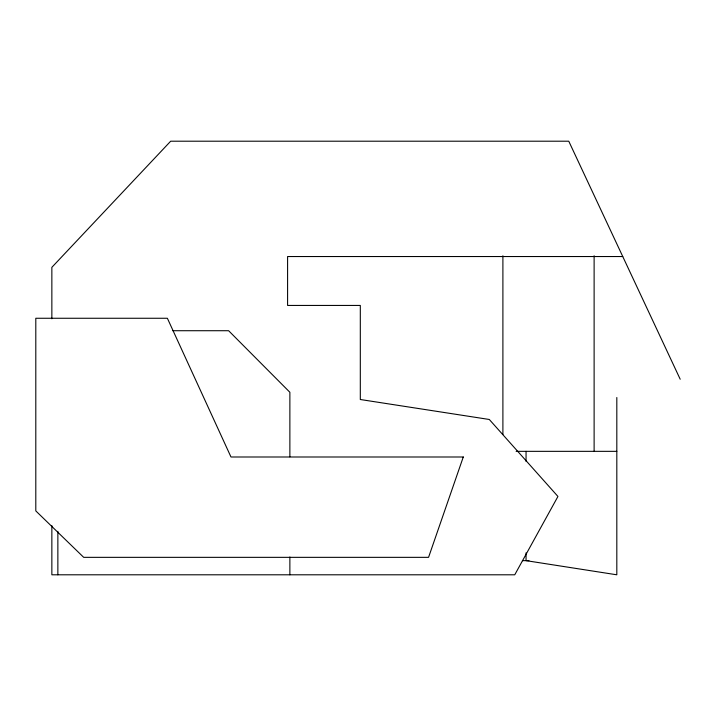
<?xml version="1.0" encoding="UTF-8"?>
<svg xmlns="http://www.w3.org/2000/svg" width="716" height="716" viewBox="0 0 716 716"><rect width="100%" height="100%" fill="white"/><g stroke="black" fill="none" stroke-linecap="round" stroke-linejoin="round"><path stroke-width="1.07" d="M622.759 256.534L287.59 256.534L287.59 305.437L360.309 305.437L360.309 399.51L489.297 419.478L557.943 496.457L514.75 574.796L51.856 574.796L51.856 525.607M172.825 330.72L228.628 330.72L289.873 392.27L289.873 456.826M516.129 451.34L616.816 451.34M522.403 560.646L528.945 560.646M680.2 379.229L568.764 141.204L170.677 141.204L51.856 267.337L51.856 318.772M616.816 397.514L616.816 574.796L526.054 560.646L526.054 552.841M594.119 255.728L594.119 451.187M526.054 451.34L526.054 461.373M502.9 255.755L502.9 434.576M289.873 556.994L289.873 574.796M57.862 531.335L57.862 574.796M463.279 456.996L428.562 557.343L83.691 557.343L35.8 510.902L35.8 318.262L167.374 318.262L230.982 456.996L463.279 456.996"/></g></svg>
